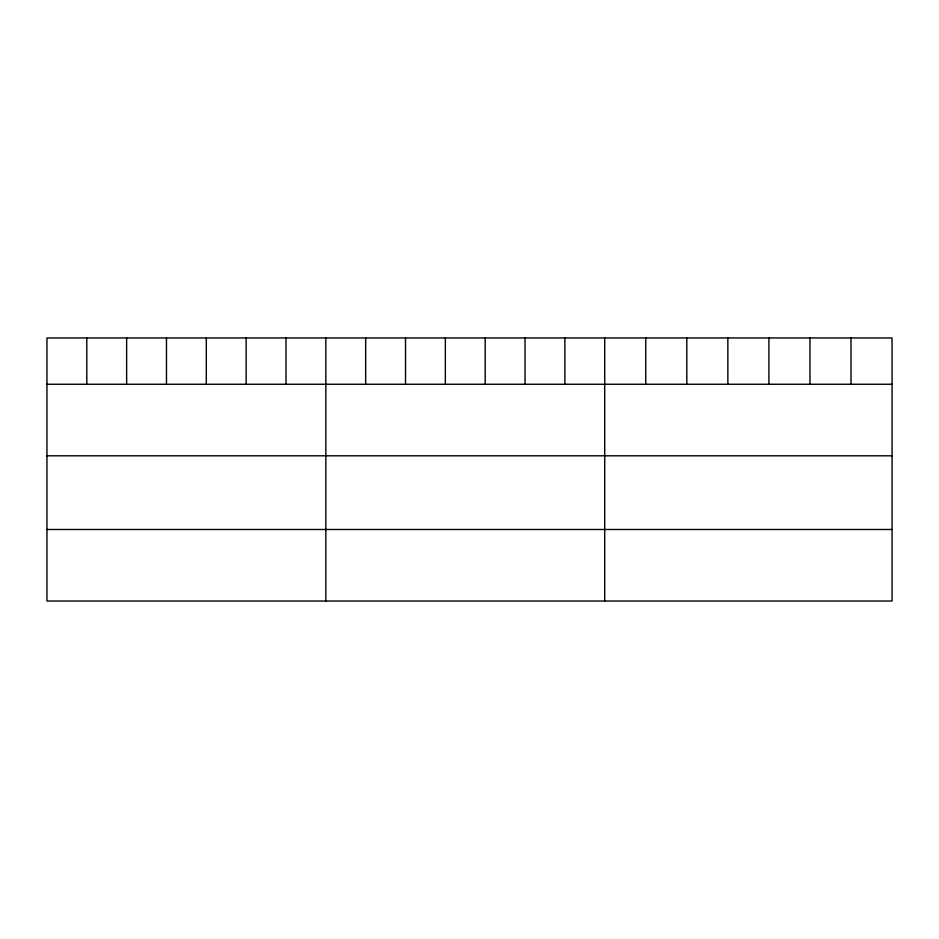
<?xml version="1.0" encoding="UTF-8"?>
<svg xmlns="http://www.w3.org/2000/svg" width="939" height="939" viewBox="0 0 939 939"><rect width="100%" height="100%" fill="white"/><g stroke="black" fill="none" stroke-linecap="round" stroke-linejoin="round"><path stroke-width="1.41" d="M892.05 384.251L892.05 601.03L46.95 601.03L46.95 337.97L892.05 337.97L892.05 384.251L46.95 384.251M46.95 455.791L892.05 455.791M46.95 529.49L892.05 529.49M851.004 337.97L851.004 384.251M809.958 337.97L809.958 384.251M768.912 337.97L768.912 384.251M727.854 337.97L727.854 384.251M686.808 337.97L686.808 384.251M645.762 337.97L645.762 384.251M604.716 337.97L604.716 601.03M564.879 337.97L564.879 384.251M525.03 337.97L525.03 384.251M485.193 337.97L485.193 384.251M445.356 337.97L445.356 384.251M405.519 337.97L405.519 384.251M365.67 337.97L365.67 384.251M325.833 337.97L325.833 601.03M285.996 337.97L285.996 384.251M246.147 337.97L246.147 384.251M206.31 337.97L206.31 384.251M166.473 337.97L166.473 384.251M126.636 337.97L126.636 384.251M86.787 337.97L86.787 384.251"/></g></svg>
